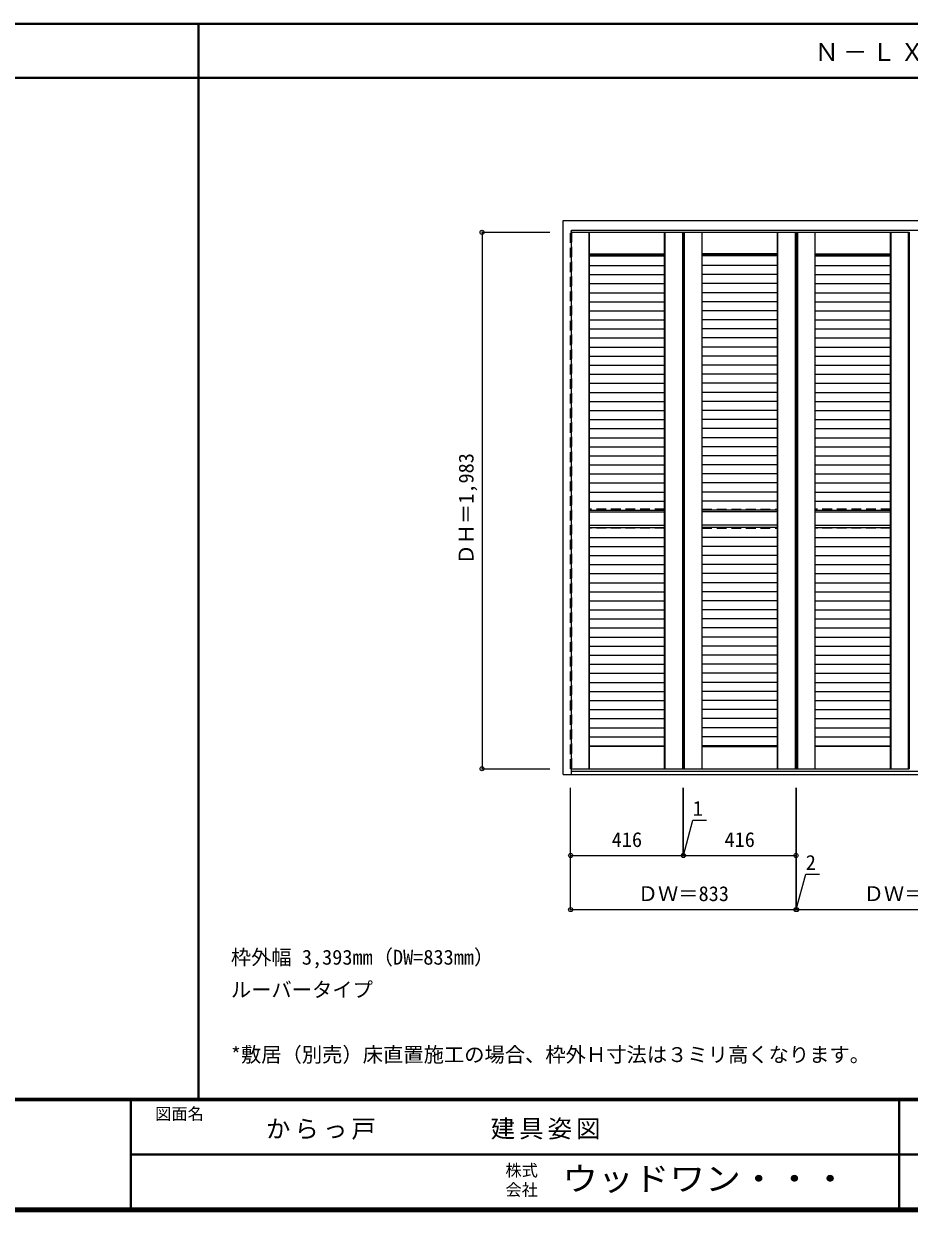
# Model space of a CAD drawing. Units: millimetres, scale not verified. Extents: x -6000 to 5700, y -4307 to 4175.
# Drawn here: x -546 to 2728, y -4205 to 184 of the extents above; entities that cross this region are included whole.
import ezdxf
from ezdxf.enums import TextEntityAlignment as Align

# ---------------------------------------------------------------- set-up
doc = ezdxf.new("R2010")
doc.units = ezdxf.units.MM
doc.header["$LTSCALE"] = 30
doc.header["$PDMODE"] = 32
doc.header["$PDSIZE"] = 15
doc.linetypes.add('DASHED1', pattern=[1.8, 1.2, -0.6])
for name, color, linetype, lineweight in [('0-2_扉', 3, 'Continuous', 25), ('0-3_仕上げ', 7, 'Continuous', 18), ('0-4_枠', 3, 'Continuous', 25), ('0-B_寸法', 7, 'Continuous', 9), ('0-C_ハッチ', 7, 'Continuous', 18), ('F-1_枠', 6, 'Continuous', 40)]:
    doc.layers.add(name, color=color, linetype=linetype, lineweight=lineweight)
doc.layers.add('0-A_文字', color=7, linetype='Continuous')
doc.layers.add('F-A_文字', color=7, linetype='Continuous')
doc.styles.add('ＭＳ ゴシック', font='')
doc.styles.get('ＭＳ ゴシック').set_extended_font_data('MS Gothic')

msp = doc.modelspace()

# ---------------------------------------------------------------- linework, layer by layer
at = {"layer": '0-2_扉', "color": 4, "linetype": 'DASHED1', "lineweight": 9}
for p, q in [((1476, -2569.5), (1476, -586.5)), ((1478.5, -586.5), (1476, -586.5)), ((1478.5, -2569.5), (1476, -2569.5))]:
    msp.add_line(p, q, dxfattribs=at)
at = {"layer": '0-2_扉'}
for p, q in [((1478.5, -586.5), (1892, -586.5)), ((1892, -586.5), (1892, -2569.5)), ((1893, -586.5), (2309, -586.5)), ((1893, -586.5), (1893, -2569.5)), ((2309, -586.5), (2309, -2569.5)), ((2311, -586.5), (2727, -586.5)), ((2311, -586.5), (2311, -2569.5)), ((2727, -586.5), (2727, -2569.5)), ((1478.5, -2569.5), (1892, -2569.5)), ((1893, -2569.5), (2309, -2569.5)), ((2311, -2569.5), (2727, -2569.5))]:
    msp.add_line(p, q, dxfattribs=at)
at = {"layer": '0-3_仕上げ', "linetype": 'DASHED1'}
for p, q in [((1479, -586.5), (1479, -2569.5)), ((1823, -1609.5), (1545, -1609.5)), ((1962, -1609.5), (2240, -1609.5)), ((2658, -1609.5), (2380, -1609.5)), ((1823, -1679.5), (1545, -1679.5)), ((1962, -1679.5), (2240, -1679.5)), ((2658, -1679.5), (2380, -1679.5))]:
    msp.add_line(p, q, dxfattribs=at)
at = {"layer": '0-3_仕上げ'}
for p, q in [((1544, -586.5), (1544, -2569.5)), ((1545, -2569.5), (1545, -586.5)), ((1823, -2569.5), (1823, -586.5)), ((1824, -586.5), (1824, -2569.5)), ((1889, -586.5), (1889, -2569.5)), ((1896, -586.5), (1896, -2569.5)), ((1961, -586.5), (1961, -2569.5)), ((1962, -2569.5), (1962, -586.5)), ((2240, -2569.5), (2240, -586.5)), ((2241, -586.5), (2241, -2569.5)), ((2306, -586.5), (2306, -2569.5)), ((2314, -586.5), (2314, -2569.5)), ((2379, -586.5), (2379, -2569.5)), ((2380, -2569.5), (2380, -586.5)), ((2658, -2569.5), (2658, -586.5)), ((2659, -586.5), (2659, -2569.5)), ((2724, -586.5), (2724, -2569.5)), ((1545, -666.5), (1823, -666.5)), ((1823, -669.5), (1545, -669.5)), ((2240, -666.5), (1962, -666.5)), ((1962, -669.5), (2240, -669.5)), ((2380, -666.5), (2658, -666.5)), ((2658, -669.5), (2380, -669.5)), ((1545, -1619.5), (1823, -1619.5)), ((2240, -1619.5), (1962, -1619.5)), ((2380, -1619.5), (2658, -1619.5)), ((1545, -1668.91), (1823, -1668.91)), ((2240, -1668.91), (1962, -1668.91)), ((2380, -1668.91), (2658, -1668.91)), ((1823, -2486.5), (1545, -2486.5)), ((1962, -2486.5), (2240, -2486.5)), ((2658, -2486.5), (2380, -2486.5))]:
    msp.add_line(p, q, dxfattribs=at)
at = {"layer": '0-4_枠'}
for p, q in [((1448.5, -2590), (1448.5, -543)), ((1448.5, -543), (4841.5, -543)), ((1478.5, -2590), (1478.5, -579)), ((1478.5, -579), (4811.5, -579)), ((1478.5, -2578), (4811.5, -2578)), ((1448.5, -2590), (4841.5, -2590))]:
    msp.add_line(p, q, dxfattribs=at)
at = {"layer": '0-B_寸法', "color": 4}
for p, q in [((1148.5, -586.5), (1148.5, -2569.5)), ((1148.5, -586.5), (1398.5, -586.5)), ((1148.5, -2569.5), (1398.5, -2569.5)), ((1476, -3090), (1476, -2640)), ((2309, -3090), (2309, -2640)), ((1893, -2890), (2309, -2890)), ((1476, -3090), (2309, -3090))]:
    msp.add_line(p, q, dxfattribs=at)
for points in [[(1476, -2890), (1892, -2890), (1892, -2640)], [(1892, -2890), (1893, -2890), (1893, -2640)], [(2309, -3090), (2311, -3090), (2311, -2640)], [(2311, -3090), (3144, -3090), (3144, -2640)], [(1892.5, -2890), (1927.45, -2759.57), (1978.23, -2759.57)], [(2310, -3090), (2344.95, -2959.57), (2395.73, -2959.57)]]:
    msp.add_lwpolyline(points, dxfattribs=at)
at = {"layer": '0-B_寸法'}
for p in [(1148.5, -586.5), (1148.5, -2569.5), (1476, -2890), (1892, -2890), (1893, -2890), (2309, -2890), (1476, -3090), (2309, -3090), (2311, -3090)]:
    msp.add_point(p, dxfattribs=at)
at = {"layer": '0-C_ハッチ'}
for p, q in [((1545, -672.97), (1823, -672.97)), ((2240, -672.97), (1962, -672.97)), ((2380, -672.97), (2658, -672.97)), ((1545, -709.04), (1823, -709.04)), ((1545, -742.54), (1823, -742.54)), ((2240, -709.04), (1962, -709.04)), ((2240, -742.54), (1962, -742.54)), ((2380, -709.04), (2658, -709.04)), ((2380, -742.54), (2658, -742.54)), ((1545, -776.04), (1823, -776.04)), ((2240, -776.04), (1962, -776.04)), ((2380, -776.04), (2658, -776.04)), ((1545, -809.54), (1823, -809.54)), ((2240, -809.54), (1962, -809.54)), ((2380, -809.54), (2658, -809.54)), ((1545, -843.04), (1823, -843.04)), ((1545, -876.54), (1823, -876.54)), ((2240, -843.04), (1962, -843.04)), ((2240, -876.54), (1962, -876.54)), ((2380, -843.04), (2658, -843.04)), ((2380, -876.54), (2658, -876.54)), ((1545, -910.04), (1823, -910.04)), ((2240, -910.04), (1962, -910.04)), ((2380, -910.04), (2658, -910.04)), ((1545, -943.54), (1823, -943.54)), ((2240, -943.54), (1962, -943.54)), ((2380, -943.54), (2658, -943.54)), ((1545, -977.04), (1823, -977.04)), ((2240, -977.04), (1962, -977.04)), ((2380, -977.04), (2658, -977.04)), ((1545, -1010.54), (1823, -1010.54)), ((1545, -1044.04), (1823, -1044.04)), ((2240, -1010.54), (1962, -1010.54)), ((2240, -1044.04), (1962, -1044.04)), ((2380, -1010.54), (2658, -1010.54)), ((2380, -1044.04), (2658, -1044.04)), ((1545, -1077.54), (1823, -1077.54)), ((2240, -1077.54), (1962, -1077.54)), ((2380, -1077.54), (2658, -1077.54)), ((1545, -1111.04), (1823, -1111.04)), ((2240, -1111.04), (1962, -1111.04)), ((2380, -1111.04), (2658, -1111.04)), ((1545, -1144.54), (1823, -1144.54)), ((1545, -1178.04), (1823, -1178.04)), ((2240, -1144.54), (1962, -1144.54)), ((2240, -1178.04), (1962, -1178.04)), ((2380, -1144.54), (2658, -1144.54)), ((2380, -1178.04), (2658, -1178.04)), ((1545, -1211.54), (1823, -1211.54)), ((2240, -1211.54), (1962, -1211.54)), ((2380, -1211.54), (2658, -1211.54)), ((1545, -1245.04), (1823, -1245.04)), ((2240, -1245.04), (1962, -1245.04)), ((2380, -1245.04), (2658, -1245.04)), ((1545, -1278.54), (1823, -1278.54)), ((1545, -1312.04), (1823, -1312.04)), ((2240, -1278.54), (1962, -1278.54)), ((2240, -1312.04), (1962, -1312.04)), ((2380, -1278.54), (2658, -1278.54)), ((2380, -1312.04), (2658, -1312.04)), ((1545, -1345.54), (1823, -1345.54)), ((2240, -1345.54), (1962, -1345.54)), ((2380, -1345.54), (2658, -1345.54)), ((1545, -1379.04), (1823, -1379.04)), ((2240, -1379.04), (1962, -1379.04)), ((2380, -1379.04), (2658, -1379.04)), ((1545, -1412.54), (1823, -1412.54)), ((1545, -1446.04), (1823, -1446.04)), ((2240, -1412.54), (1962, -1412.54)), ((2240, -1446.04), (1962, -1446.04)), ((2380, -1412.54), (2658, -1412.54)), ((2380, -1446.04), (2658, -1446.04)), ((1545, -1479.54), (1823, -1479.54)), ((2240, -1479.54), (1962, -1479.54)), ((2380, -1479.54), (2658, -1479.54)), ((1545, -1513.04), (1823, -1513.04)), ((2240, -1513.04), (1962, -1513.04)), ((2380, -1513.04), (2658, -1513.04)), ((1545, -1546.54), (1823, -1546.54)), ((1545, -1580.04), (1823, -1580.04)), ((2240, -1546.54), (1962, -1546.54)), ((2240, -1580.04), (1962, -1580.04)), ((2380, -1546.54), (2658, -1546.54)), ((2380, -1580.04), (2658, -1580.04)), ((1545, -1613.54), (1823, -1613.54)), ((2240, -1613.54), (1962, -1613.54)), ((2380, -1613.54), (2658, -1613.54)), ((1545, -1677.97), (1823, -1677.97)), ((2240, -1677.97), (1962, -1677.97)), ((2380, -1677.97), (2658, -1677.97)), ((1545, -1714.04), (1823, -1714.04)), ((1545, -1747.54), (1823, -1747.54)), ((2240, -1714.04), (1962, -1714.04)), ((2240, -1747.54), (1962, -1747.54)), ((2380, -1714.04), (2658, -1714.04)), ((2380, -1747.54), (2658, -1747.54)), ((1545, -1781.04), (1823, -1781.04)), ((2240, -1781.04), (1962, -1781.04)), ((2380, -1781.04), (2658, -1781.04)), ((1545, -1814.54), (1823, -1814.54)), ((2240, -1814.54), (1962, -1814.54)), ((2380, -1814.54), (2658, -1814.54)), ((1545, -1848.04), (1823, -1848.04)), ((1545, -1881.54), (1823, -1881.54)), ((2240, -1848.04), (1962, -1848.04)), ((2240, -1881.54), (1962, -1881.54)), ((2380, -1848.04), (2658, -1848.04)), ((2380, -1881.54), (2658, -1881.54)), ((1545, -1915.04), (1823, -1915.04)), ((2240, -1915.04), (1962, -1915.04)), ((2380, -1915.04), (2658, -1915.04)), ((1545, -1948.54), (1823, -1948.54)), ((2240, -1948.54), (1962, -1948.54)), ((2380, -1948.54), (2658, -1948.54)), ((1545, -1982.04), (1823, -1982.04)), ((1545, -2015.54), (1823, -2015.54)), ((2240, -1982.04), (1962, -1982.04)), ((2240, -2015.54), (1962, -2015.54)), ((2380, -1982.04), (2658, -1982.04)), ((2380, -2015.54), (2658, -2015.54)), ((1545, -2049.04), (1823, -2049.04)), ((2240, -2049.04), (1962, -2049.04)), ((2380, -2049.04), (2658, -2049.04)), ((1545, -2082.54), (1823, -2082.54)), ((2240, -2082.54), (1962, -2082.54)), ((2380, -2082.54), (2658, -2082.54)), ((1545, -2116.04), (1823, -2116.04)), ((1545, -2149.54), (1823, -2149.54)), ((2240, -2116.04), (1962, -2116.04)), ((2240, -2149.54), (1962, -2149.54)), ((2380, -2116.04), (2658, -2116.04)), ((2380, -2149.54), (2658, -2149.54)), ((1545, -2183.04), (1823, -2183.04)), ((2240, -2183.04), (1962, -2183.04)), ((2380, -2183.04), (2658, -2183.04)), ((1545, -2216.54), (1823, -2216.54)), ((2240, -2216.54), (1962, -2216.54)), ((2380, -2216.54), (2658, -2216.54)), ((1545, -2250.04), (1823, -2250.04)), ((2240, -2250.04), (1962, -2250.04)), ((2380, -2250.04), (2658, -2250.04)), ((1545, -2283.54), (1823, -2283.54)), ((1545, -2317.04), (1823, -2317.04)), ((2240, -2283.54), (1962, -2283.54)), ((2240, -2317.04), (1962, -2317.04)), ((2380, -2283.54), (2658, -2283.54)), ((2380, -2317.04), (2658, -2317.04)), ((1545, -2350.54), (1823, -2350.54)), ((2240, -2350.54), (1962, -2350.54)), ((2380, -2350.54), (2658, -2350.54)), ((1545, -2384.04), (1823, -2384.04)), ((2240, -2384.04), (1962, -2384.04)), ((2380, -2384.04), (2658, -2384.04)), ((1545, -2417.54), (1823, -2417.54)), ((1545, -2451.04), (1823, -2451.04)), ((2240, -2417.54), (1962, -2417.54)), ((2240, -2451.04), (1962, -2451.04)), ((2380, -2417.54), (2658, -2417.54)), ((2380, -2451.04), (2658, -2451.04)), ((1545, -2484.54), (1823, -2484.54)), ((2240, -2484.54), (1962, -2484.54)), ((2380, -2484.54), (2658, -2484.54))]:
    msp.add_line(p, q, dxfattribs=at)
at = {"layer": 'F-1_枠'}
for p, q in [((-6000, 184.5), (5700, 184.5)), ((100, -3790), (100, 184.5)), ((-6000, -15.5), (5700, -15.5)), ((5700, -3790), (-6000, -3790)), ((5700, -3795), (-6000, -3795)), ((-150, -3795), (-150, -4195)), ((2690, -3795), (2690, -4195)), ((-150, -3995), (5690, -3995.01)), ((5700, -4195), (-6000, -4195)), ((5700, -4200), (-6000, -4200)), ((5700, -4205), (-6000, -4205))]:
    msp.add_line(p, q, dxfattribs=at)

# ---------------------------------------------------------------- texts
at = {"layer": '0-A_文字', "style": 'ＭＳ ゴシック'}
for s, p in [('枠外幅 3,393mm（DW=833mm）', (220, -3310)), ('ルーバータイプ', (220, -3430)), ('*敷居（別売）床直置施工の場合、枠外Ｈ寸法は３ミリ高くなります。', (220, -3670))]:
    msp.add_text(s, height=54.99, dxfattribs=at).set_placement(p, align=Align.BOTTOM_LEFT)
at = {"layer": '0-A_文字', "insert": (2377.5, 39.5), "char_height": 65.98, "attachment_point": 7, "style": 'ＭＳ ゴシック'}
msp.add_mtext('\\T1.17;Ｎ－ＬＸ\u3000間口１２尺', dxfattribs=at)
at = {"layer": '0-B_寸法', "style": 'ＭＳ ゴシック'}
msp.add_text('ＤＨ＝1,983', height=54.99, rotation=90, dxfattribs=at).set_placement((1133.5, -1814.75), align=Align.BOTTOM_LEFT)
for s, p in [('1', (1927.45, -2759.57)), ('416', (1627.75, -2875)), ('416', (2044.75, -2875)), ('2', (2344.95, -2959.57)), ('ＤＷ＝833', (1723.75, -3075)), ('ＤＷ＝833', (2558.75, -3075))]:
    msp.add_text(s, height=54.99, dxfattribs=at).set_placement(p, align=Align.BOTTOM_LEFT)
at = {"layer": 'F-A_文字', "style": 'ＭＳ ゴシック'}
for s, p in [('図面名', (-60, -3880)), ('株式', (1235, -4089)), ('会社', (1235, -4161))]:
    msp.add_text(s, height=43.99, dxfattribs=at).set_placement(p, align=Align.BOTTOM_LEFT)
at = {"layer": 'F-A_文字', "style": 'ＭＳ ゴシック', "width": 1.1}
msp.add_text('ウッドワン・・・', height=87.98, dxfattribs=at).set_placement((1445, -4155), align=Align.BOTTOM_LEFT)
at = {"layer": 'F-A_文字', "char_height": 65.98, "attachment_point": 7, "style": 'ＭＳ ゴシック'}
for s, insert in [('\\T1.17;からっ戸', (350, -3940.79)), ('\\T1.17;建具姿図', (1180.42, -3940))]:
    msp.add_mtext(s, dxfattribs=dict(at, insert=insert))

doc.saveas('drawing.dxf')
